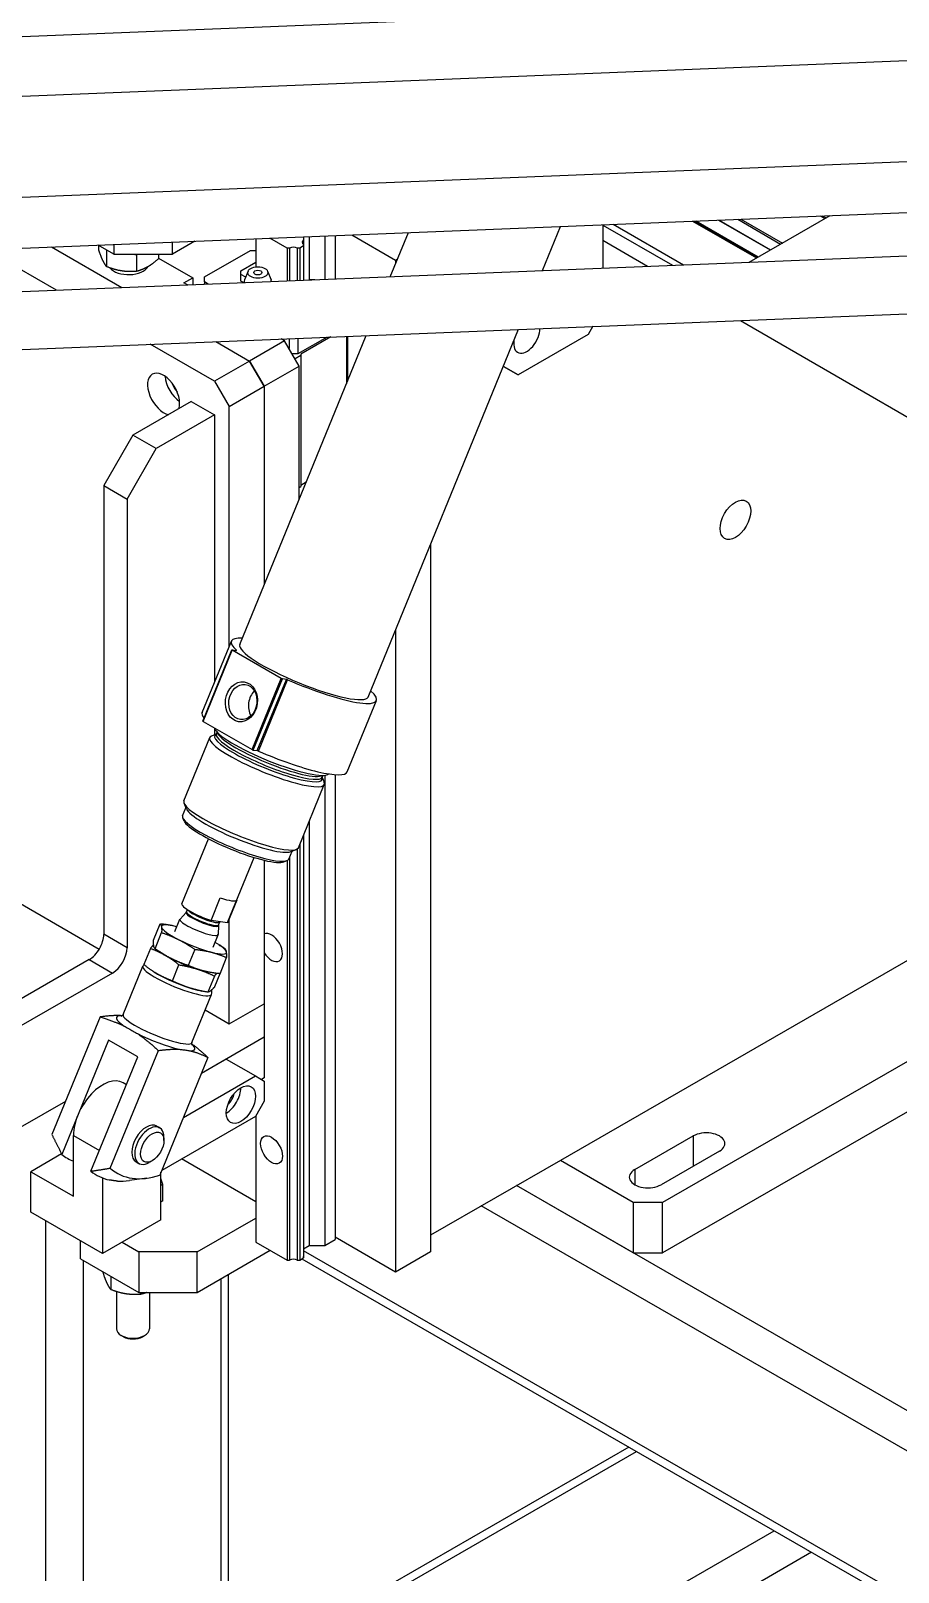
# Model space of a CAD drawing. Header units: millimetres. Extents: x 0 to 7722, y 0 to 5460.
# Drawn here: x 4914.6 to 5124.8, y 3741.3 to 4114.8 of the extents above; entities that cross this region are included whole.
import ezdxf

# ---------------------------------------------------------------- set-up
doc = ezdxf.new("R2010")
doc.units = ezdxf.units.MM
doc.header["$LTSCALE"] = 5
doc.layers.get('0').update_dxf_attribs({"linetype": 'CONTINUOUS'})

# ---------------------------------------------------------------- blocks, each defined once
blk = doc.blocks.new('RWFWFWEWEFWEFWEF')
for p, q in [((785.66, 494.55), (309.92, 475.38)), ((785.66, 480.12), (311.67, 461.02)), ((785.66, 455.6), (311.67, 436.49)), ((363.54, 426.34), (651.94, 437.96)), ((542.7, 433.56), (542.7, 423.04)), ((542.7, 433.48), (559.64, 423.73)), ((545.22, 433.66), (562.29, 423.83)), ((564.45, 434.43), (579.96, 425.5)), ((564.62, 434.44), (580.05, 425.56)), ((564.87, 434.45), (580.18, 425.63)), ((565.25, 434.47), (580.39, 425.75)), ((570.74, 434.69), (583.33, 427.44)), ((570.91, 434.7), (583.41, 427.49)), ((575.42, 434.88), (585.83, 428.88)), ((576.21, 434.91), (586.25, 429.13)), ((578.17, 424.47), (597.8, 435.78)), ((595.45, 435.68), (596.54, 435.05)), ((595.99, 435.71), (596.83, 435.22)), ((458.66, 430.17), (458.66, 423.34)), ((466.23, 427.91), (462.07, 430.31)), ((470.2, 430.64), (470.2, 429.86)), ((470.2, 429.86), (470.2, 428.77)), ((471.57, 430.69), (471.57, 420.23)), ((475.39, 430.84), (475.39, 420.33)), ((477.86, 430.94), (477.86, 420.43)), ((481.89, 431.11), (492.5, 425)), ((491.23, 420.97), (495.61, 431.66)), ((528.15, 422.46), (532.52, 433.15)), ((542.7, 429.78), (553.55, 423.48)), ((365.53, 415.9), (651.37, 427.42)), ((410.33, 417.71), (393.26, 427.53)), ((409.12, 428.17), (426.19, 418.35)), ((409.12, 428.17), (426.19, 418.35)), ((424.26, 426.42), (420.43, 428.63)), ((420.55, 428.56), (420.55, 427.57)), ((422.47, 427.45), (422.49, 427.42)), ((422.49, 427.42), (422.49, 423.39)), ((422.49, 427.42), (422.56, 427.4)), ((424.26, 428.78), (424.26, 426.42)), ((424.26, 426.42), (438.41, 426.42)), ((428.92, 426.42), (429.74, 426.3)), ((429.74, 426.3), (429.96, 426.42)), ((429.74, 426.3), (429.74, 422.27)), ((435.05, 426.42), (435.05, 425.33)), ((443.88, 429.57), (438.41, 426.42)), ((438.41, 426.42), (438.41, 429.35)), ((446.18, 420.92), (457.36, 427.35)), ((457.36, 427.35), (458.66, 427.35)), ((466.23, 427.91), (466.23, 419.96)), ((466.8, 427.91), (466.23, 427.91)), ((466.8, 427.91), (466.8, 419.98)), ((468.68, 427.91), (468.68, 420.06)), ((469.27, 427.91), (468.68, 427.91)), ((470.2, 428.44), (469.27, 427.91)), ((469.27, 427.91), (469.27, 420.08)), ((470.2, 428.77), (470.2, 428.44)), ((470.2, 428.44), (470.2, 420.12)), ((435.05, 425.46), (443.36, 420.68)), ((455.02, 422.35), (458.66, 424.45)), ((455.02, 421.53), (455.02, 422.35)), ((456.77, 422.29), (455.91, 420.19)), ((461.48, 422.29), (462.34, 420.19)), ((492.5, 425), (493, 425.29)), ((492.5, 425), (492.5, 424.06)), ((441.23, 419.45), (443.36, 420.68)), ((442.05, 418.99), (441.23, 419.45)), ((443.36, 420.68), (443.36, 419.04)), ((446.18, 419.7), (446.18, 420.92)), ((447.07, 419.19), (446.18, 419.7)), ((446.18, 419.7), (446.18, 419.29)), ((446.18, 419.29), (446.4, 419.16)), ((446.18, 419.15), (446.18, 419.29)), ((456.19, 420.86), (455.02, 421.53)), ((455.02, 419.9), (455.02, 421.53)), ((455.66, 419.53), (455.02, 419.9)), ((471.57, 420.23), (471.47, 420.17)), ((472.95, 420.23), (471.57, 420.23)), ((363.54, 401.81), (651.94, 413.43)), ((485.84, 319.08), (522.32, 408.21)), ((540.33, 408.94), (539.17, 406.92)), ((576.13, 410.38), (631.45, 378.28)), ((448.66, 395.63), (433.07, 404.61)), ((448.93, 405.25), (457.14, 400.52)), ((448.93, 405.25), (457.14, 400.52)), ((454.74, 331.8), (485.4, 406.72)), ((465.63, 405.41), (457.14, 400.52)), ((465.63, 405.41), (464.79, 405.89)), ((469.17, 399.28), (465.63, 405.41)), ((466.69, 405.97), (466.69, 403.57)), ((475.92, 406.34), (468.81, 402.25)), ((468.81, 406.05), (468.81, 402.25)), ((476.82, 406.38), (469.52, 402.17)), ((480.59, 406.53), (480.59, 394.97)), ((480.89, 406.54), (480.89, 395.68)), ((539.17, 406.92), (522.2, 397.15)), ((457.14, 400.52), (448.66, 395.63)), ((460.68, 394.4), (457.14, 400.52)), ((457.14, 400.52), (460.68, 394.4)), ((468.81, 402.25), (467.45, 402.25)), ((469.52, 401.84), (468.15, 401.05)), ((469.52, 402.17), (469.52, 401.84)), ((469.52, 401.84), (469.52, 370.12)), ((460.68, 394.4), (469.17, 399.28)), ((469.17, 367.05), (469.17, 399.28)), ((518.63, 399.21), (522.2, 397.15)), ((518.66, 399.2), (518.64, 399.22)), ((518.66, 399.2), (518.66, 399.28)), ((522.2, 397.15), (518.66, 399.2)), ((448.66, 395.63), (452.19, 389.51)), ((452.19, 389.51), (460.68, 394.4)), ((460.68, 394.4), (460.68, 346.31)), ((460.68, 394.4), (460.68, 346.31)), ((443, 390.71), (428.86, 382.57)), ((443, 390.71), (448.66, 387.46)), ((452.19, 331.39), (452.19, 389.51)), ((448.66, 387.46), (434.52, 379.31)), ((448.66, 387.46), (448.66, 322.75)), ((428.86, 382.57), (421.79, 370.32)), ((434.52, 379.31), (428.86, 382.57)), ((427.45, 367.07), (434.52, 379.31)), ((421.79, 370.32), (421.79, 261.59)), ((421.79, 370.32), (427.45, 367.07)), ((469.17, 369.91), (469.52, 370.12)), ((469.52, 370.45), (470.88, 371.24)), ((427.45, 367.07), (427.45, 258.33)), ((500.99, 356.09), (500.99, 184.62)), ((445.64, 315.36), (452.71, 332.64)), ((492.5, 335.35), (492.5, 179.73)), ((445.79, 313.24), (452.86, 330.52)), ((445.86, 313.18), (452.93, 330.46)), ((452.91, 330.52), (453.91, 330.38)), ((464.81, 323.62), (452.93, 330.46)), ((453.94, 330.38), (453.96, 330.43)), ((457.74, 306.34), (464.81, 323.62)), ((458, 306.24), (465.07, 323.52)), ((459, 306.1), (466.08, 323.38)), ((459.28, 306.01), (466.35, 323.29)), ((466.08, 323.38), (465.07, 323.52)), ((480.8, 300.96), (487.88, 318.24)), ((445.86, 313.18), (457.74, 306.34)), ((449.02, 310.08), (447.91, 309.63)), ((448.66, 311.4), (448.66, 309.93)), ((449.07, 310.16), (449.25, 310.6)), ((441.19, 293.92), (447.46, 309.25)), ((458, 306.24), (459, 306.1)), ((474.69, 299.57), (475.17, 298.47)), ((474.71, 299.67), (474.89, 300.11)), ((475.39, 300.15), (475.39, 186.17)), ((477.86, 300.29), (477.86, 187.59)), ((468.95, 282.56), (475.22, 297.89)), ((440.9, 290.32), (441.7, 292.28)), ((441.84, 291.96), (441.24, 293.34)), ((441.28, 289.03), (440.95, 289.78)), ((471.57, 288.96), (471.57, 186.17)), ((440.7, 268.98), (447.16, 284.75)), ((470.2, 285.61), (470.2, 183.18)), ((380.06, 281.44), (420.71, 258.03)), ((451.81, 264.44), (458.26, 280.21)), ((466.63, 279.8), (467.43, 281.75)), ((466.8, 280.22), (466.8, 182.65)), ((467.11, 281.62), (468.5, 282.18)), ((468.68, 282.27), (468.68, 182.65)), ((469.27, 283.34), (469.27, 182.65)), ((460.68, 279.54), (460.68, 244.78)), ((465.45, 279.14), (466.22, 279.44)), ((466.23, 279.45), (466.23, 182.65)), ((447.8, 264.95), (450.03, 270.41)), ((454.02, 269.85), (451.79, 264.4)), ((439.02, 262.24), (440.25, 265.24)), ((441.77, 266.91), (440.29, 265.3)), ((441.85, 267.03), (442.07, 267.57)), ((452.19, 239.9), (452.19, 265.38)), ((427.45, 258.33), (421.79, 261.59)), ((433.87, 260.2), (435.47, 264.1)), ((434.21, 258.11), (435.81, 262.01)), ((438.48, 263.66), (438.41, 263.67)), ((451.79, 264.4), (447.8, 264.95)), ((449.59, 263.71), (449.52, 261.52)), ((449.62, 263.85), (449.92, 264.57)), ((631.45, 263.82), (532.45, 206.81)), ((433.08, 258.19), (431.48, 254.28)), ((443.86, 257.93), (442.26, 254.03)), ((448.28, 258.45), (449.51, 261.45)), ((449.66, 259.08), (450.05, 258.83)), ((418.25, 255.47), (394.92, 242.03)), ((418.25, 255.47), (423.91, 252.21)), ((435.78, 257.06), (435.39, 257.31)), ((438.42, 250.29), (440.02, 254.19)), ((449.97, 252.04), (451.57, 255.94)), ((423.91, 252.21), (400.58, 238.77)), ((426.48, 242.15), (431.26, 253.84)), ((433.92, 252.51), (433.85, 252.55)), ((446.96, 252.48), (447.03, 252.47)), ((448.6, 251.48), (447, 247.57)), ((449.94, 252.04), (448.64, 248.86)), ((656.2, 253.64), (557.2, 196.63)), ((443.14, 235.34), (447.92, 247.02)), ((445.1, 247.94), (445.54, 247.85)), ((446.38, 243.25), (452.19, 239.9)), ((452.19, 239.9), (460.68, 244.78)), ((460.68, 244.78), (460.68, 236.64)), ((420.88, 241.57), (409.21, 213.07)), ((656.2, 241.38), (557.2, 184.37)), ((422.94, 235.94), (411.61, 208.25)), ((430.01, 231.87), (422.94, 235.94)), ((460.68, 236.64), (445.46, 227.87)), ((460.68, 236.64), (460.68, 226.83)), ((418.68, 204.18), (430.01, 231.87)), ((423.35, 204.92), (435.02, 233.43)), ((447.04, 231.75), (435.38, 203.24)), ((451.49, 231.35), (445.46, 227.87)), ((451.49, 231.35), (458.56, 227.27)), ((427.26, 225.14), (426.5, 225.57)), ((441.1, 217.22), (458.56, 227.27)), ((458.56, 227.27), (460.68, 226.04)), ((460.68, 226.83), (460, 226.44)), ((460.68, 226.04), (460.68, 221.14)), ((412.5, 221.11), (393.5, 210.17)), ((460.68, 221.14), (458.56, 217.46)), ((458.56, 217.46), (435.84, 204.38)), ((458.66, 217.65), (458.66, 187)), ((434.61, 215.13), (435.32, 214.72)), ((414.44, 198.12), (414.44, 212.84)), ((414.44, 212.84), (420.74, 209.21)), ((436.36, 211.61), (436.36, 212.43)), ((550.48, 204.57), (564.62, 212.72)), ((564.62, 212.72), (564.62, 205.39)), ((411.56, 208.35), (404.11, 204.06)), ((411.56, 208.35), (404.11, 204.06)), ((429.62, 206.47), (430.32, 206.06)), ((433.54, 206.72), (432.83, 206.31)), ((458.66, 196.77), (440.65, 207.15)), ((532.45, 206.81), (500.99, 188.69)), ((550.13, 196.63), (532.45, 206.81)), ((570.99, 209.05), (556.85, 200.91)), ((404.11, 204.06), (414.44, 198.12)), ((404.11, 194.25), (404.11, 204.06)), ((421.51, 202.55), (421.51, 184.24)), ((432.25, 202.49), (428, 201.91)), ((435.65, 192.38), (435.65, 203.91)), ((550.48, 204.57), (550.48, 200.91)), ((436.11, 196.96), (436.11, 200.98)), ((772.87, 56.1), (521.8, 200.68)), ((550.13, 184.37), (521.8, 200.68)), ((421.51, 184.24), (404.11, 194.25)), ((436.11, 196.96), (435.65, 196.7)), ((772.87, 46.29), (513.29, 195.78)), ((557.2, 196.63), (550.13, 196.63)), ((550.13, 196.63), (550.13, 184.37)), ((557.2, 184.37), (557.2, 196.63)), ((407.72, 30.82), (407.72, 192.18)), ((435.65, 192.38), (421.51, 184.24)), ((444.42, 184.62), (458.66, 192.83)), ((416.13, 182.95), (416.13, 187.33)), ((426.22, 186.95), (430.27, 184.62)), ((458.66, 188.75), (458.66, 188.41)), ((458.66, 187), (466.23, 182.65)), ((475.39, 186.17), (477.86, 187.59)), ((492.5, 179.73), (477.86, 188.16)), ((444.42, 184.62), (430.27, 184.62)), ((430.27, 184.62), (430.27, 174.81)), ((444.42, 174.81), (462.13, 185.01)), ((444.42, 174.81), (444.42, 184.62)), ((469.27, 182.65), (470.2, 183.18)), ((470.2, 185.38), (471.57, 186.17)), ((737.51, 30.98), (470.2, 184.91)), ((470.2, 183.18), (470.2, 183.51)), ((471.57, 186.17), (475.39, 186.17)), ((500.99, 184.62), (492.5, 179.73)), ((550.13, 184.37), (557.2, 184.37)), ((416.13, 182.95), (430.27, 174.81)), ((416.77, 182.59), (416.77, 24.23)), ((421.61, 179.64), (421.61, 179.8)), ((466.23, 182.65), (466.8, 182.65)), ((468.68, 182.65), (469.27, 182.65)), ((469.82, 182.96), (738.84, 28.04)), ((423.55, 175.47), (423.55, 178.61)), ((450.14, 178.11), (450.14, -14.47)), ((452.02, -11.87), (452.02, 179.19)), ((424.86, 175), (424.86, 166.01)), ((430.27, 174.81), (444.42, 174.81)), ((430.8, 174.35), (430.8, 174.81)), ((432.86, 174.81), (432.86, 166.01)), ((426.57, 164.07), (426.02, 164.38)), ((431.16, 164.07), (431.7, 164.38)), ((549.04, 137.34), (452.02, 81.46)), ((452.02, 79.31), (550.91, 136.26)), ((452.02, 40.87), (584.29, 117.04)), ((593.35, 111.82), (454.67, 31.95))]:
    blk.add_line(p, q)
blk.add_arc((459.12, 419.76), 3.3, 180.0828, 183.8337)
for centre, major_axis, ratio, start_param, end_param in [((471.44, 429.32), (-1.56, 0), 0.575862, 5.630343, 6.936028), ((467.74, 427.19), (-1.56, 0), 0.575862, 4.067795, 5.356976), ((427.8, 424.34), (5, 0), 0.575862, 3.590332, 5.953084), ((459.12, 419.76), (-3.3, 0), 0.575862, 6.052273, 6.397561), ((459.12, 419.76), (3.3, 0), 0.575862, 0.025397, 0.230913), ((524.32, 406.55), (-2.25, -3.9), 0.578093, 5.295151, 8.647985), ((436.28, 392.54), (-2.74, 4.77), 0.578093, 3.599524, 8.966847), ((440.53, 394.98), (2.74, -4.77), 0.578093, 4.02028, 5.404498), ((440.53, 394.98), (1.65, -2.86), 0.578093, 4.354977, 5.069801), ((470.29, 325.44), (-17.58, 7.2), 0.185353, 5.79719, 6.745763), ((453.05, 330.44), (-0.185, 0.076), 0.185353, 5.654246, 7.225043), ((453.7, 330.5), (0.278, -0.114), 0.185353, 5.654246, 6.745763), ((470.29, 325.44), (15.55, -6.36), 0.185353, 3.141593, 6.283185), ((464.93, 323.6), (-0.185, 0.076), 0.185353, 0.941858, 2.512654), ((466.29, 323.26), (-0.278, 0.114), 0.185353, 4.56273, 5.654246), ((470.29, 325.44), (17.58, -7.2), 0.185353, 4.56273, 6.769181), ((460.26, 317.23), (-0.59, -4.24), 0.79464, 3.925803, 5.498975), ((463.22, 308.16), (-17.58, 7.2), 0.185353, 0, 0.317143), ((445.98, 313.16), (-0.185, 0.076), 0.185353, 0, 0.941858), ((461.68, 304.4), (-13.04, 5.33), 0.185353, 6.108204, 9.599759), ((461.89, 304.91), (-12.82, 5.25), 0.185353, 0, 3.141593), ((462.48, 306.34), (-13.88, 5.68), 0.185353, 0.139543, 3.067424), ((462.18, 305.61), (-12.82, 5.25), 0.185353, 0.129648, 3.011945), ((461.34, 303.57), (-13.88, 5.68), 0.185353, 6.093427, 9.614536), ((457.86, 306.32), (0.185, -0.076), 0.185353, 4.08345, 5.654246), ((459.22, 305.98), (0.278, -0.114), 0.185353, 1.421137, 2.512654), ((463.22, 308.16), (17.58, -7.2), 0.185353, 4.56273, 6.283185), ((455.07, 288.24), (-13.88, 5.68), 0.185353, 0, 3.141593), ((454.66, 287.24), (-12.86, 5.26), 0.185353, 0.189758, 2.951834), ((453.77, 285.06), (-12.86, 5.26), 0.185353, 0, 3.141593), ((453.54, 284.51), (-12.31, 5.04), 0.185353, 0.189758, 2.951834), ((446.26, 266.71), (-5.55, 2.27), 0.185353, 0, 1.926968), ((448.49, 272.17), (5.55, -2.27), 0.185353, 5.068561, 6.239932), ((444.88, 263.35), (-4.63, 1.89), 0.185353, 6.214479, 9.493485), ((445.66, 265.26), (-3.92, 1.6), 0.185353, 6.214479, 9.493485), ((445.74, 265.44), (-3.89, 1.59), 0.185353, 0, 3.141593), ((446.03, 266.16), (-3.89, 1.59), 0.185353, 0.313547, 3.141593), ((418.25, 259.55), (-2.5, -4.33), 0.578093, 0.783464, 2.354261), ((443.65, 260.34), (-7.87, 3.22), 0.185353, 5.348808, 6.396006), ((443.65, 260.34), (-7.87, 3.22), 0.185353, 0.11282, 1.160018), ((443.65, 260.34), (-7.87, 3.22), 0.185353, 5.341264, 5.348808), ((446.26, 266.71), (5.55, -2.27), 0.185353, 6.239932, 6.283185), ((462.45, 258.4), (-1.87, 3.25), 0.578093, 1.628401, 6.229449), ((423.91, 256.3), (2.5, 4.33), 0.578093, 3.925057, 5.495853), ((443.65, 260.34), (7.87, -3.22), 0.185353, 4.301611, 5.348808), ((443.65, 260.34), (7.87, -3.22), 0.185353, 0.11282, 0.941921), ((466.2, 260.56), (1.87, -3.25), 0.578093, 4.640969, 4.783809), ((441.79, 255.8), (-7.87, 3.22), 0.185353, 0.780937, 0.941858), ((441.79, 255.8), (7.87, -3.22), 0.185353, 3.92253, 4.301611), ((441.79, 255.8), (-7.87, 3.22), 0.185353, 0.941858, 1.989055), ((441.79, 255.8), (7.87, -3.22), 0.185353, 4.301611, 5.348808), ((443.65, 260.34), (7.87, -3.22), 0.185353, 5.348808, 6.396006), ((439.59, 250.43), (-8.33, 3.41), 0.185353, 0, 3.141593), ((439.93, 251.25), (-7.87, 3.22), 0.185353, 0.780937, 0.941858), ((439.93, 251.25), (-7.87, 3.22), 0.185353, 0.941858, 1.989055), ((441.79, 255.8), (-7.87, 3.22), 0.185353, 1.989055, 2.360655), ((441.79, 255.8), (7.87, -3.22), 0.185353, 5.348808, 5.502248), ((439.93, 251.25), (-7.87, 3.22), 0.185353, 1.989055, 2.360655), ((434.35, 237.61), (-9.49, 3.88), 0.185353, 5.875561, 7.003728), ((434.81, 238.74), (-8.33, 3.41), 0.185353, 0, 3.141593), ((434.35, 237.61), (9.49, -3.88), 0.185353, 4.304765, 5.432932), ((434.35, 237.61), (9.49, -3.88), 0.185353, 5.875561, 6.767879), ((421.51, 216.91), (4.99, 8.67), 0.578093, 0, 2.354261), ((451.49, 222.37), (2.5, 4.33), 0.578093, 3.925065, 5.499713), ((451.49, 222.37), (1.37, 2.38), 0.578093, 4.12779, 5.296988), ((432.11, 210.8), (-2.5, -4.33), 0.578093, 3.141593, 6.283185), ((432.82, 210.39), (2.5, 4.33), 0.578093, 5.495853, 10.21211), ((567.81, 210.88), (4.5, 0), 0.575862, 5.497787, 8.63938), ((466.2, 211.51), (1.87, -3.25), 0.578093, 4.640969, 4.783809), ((428.95, 235.1), (-15.99, -27.77), 0.578093, 6.194952, 6.371337), ((436.02, 231.02), (-15.99, -27.77), 0.578093, 6.194952, 6.460974), ((439.56, 228.99), (-14.55, -25.27), 0.578093, 6.162246, 6.862439), ((436.02, 231.02), (-15.99, -27.77), 0.578093, 0.280525, 0.421398), ((553.66, 202.74), (-4.5, 0), 0.575862, 5.497787, 8.63938), ((467.74, 181.93), (1.56, 0), 0.575862, 0.926203, 2.215383), ((428.86, 166.01), (4, 0), 0.575862, 3.141593, 6.283185), ((428.86, 165.38), (-3.23, 0), 0.575862, 0.781546, 2.360047)]:
    blk.add_ellipse(centre, major_axis=major_axis, ratio=ratio, start_param=start_param, end_param=end_param)
for centre, major_axis, ratio in [((459.12, 421.97), (-2.42, 0), 0.575862), ((459.12, 421.97), (-1, 0), 0.575862), ((574.88, 362.05), (2.62, 4.55), 0.578093), ((455.15, 317.94), (0.67, 4.82), 0.79464), ((455.5, 317.89), (-0.59, -4.24), 0.79464), ((455.02, 220.33), (2.5, 4.33), 0.578093), ((433.53, 209.98), (-2, -3.47), 0.578093), ((462.45, 209.35), (-1.87, 3.25), 0.578093)]:
    blk.add_ellipse(centre, major_axis=major_axis, ratio=ratio)
for points, weights in [([(421.52, 425.01), (421.07, 425.97), (420.55, 427.57)], [1, 1.04314139574, 1.01001874936]), ([(422.49, 423.39), (421.97, 424.04), (421.52, 425.01)], [1.01001874936, 1.04314139574, 1]), ([(426.12, 422.36), (424.43, 422.62), (422.49, 423.39)], [1, 1.04314139574, 1.01001874936]), ([(429.74, 422.27), (427.8, 422.1), (426.12, 422.36)], [1.01001874936, 1.04314139574, 1]), ([(432.4, 423.33), (431.16, 422.62), (429.74, 422.27)], [1, 1.04314139574, 1.01001874936]), ([(435.05, 425.33), (433.63, 424.04), (432.4, 423.33)], [1.01001874936, 1.04314139574, 1]), ([(435.47, 264.1), (435.69, 263.86), (435.77, 263.38)], [1.11704959467, 1.09702036514, 1]), ([(438.41, 263.67), (437.07, 263.95), (435.47, 264.1)], [1.0465222308, 1.10239464037, 1.11704959467]), ([(435.77, 263.38), (435.85, 262.89), (435.81, 262.01)], [1, 1.09702036514, 1.11704959467]), ([(435.81, 262.01), (438.09, 261.24), (439.96, 260.29)], [1.11704959467, 1.09702036514, 1]), ([(433.88, 259.03), (433.55, 258.74), (433.08, 258.19)], [1.03171912575, 1.10053985143, 1.11704959467]), ([(433.08, 258.19), (435.07, 257.44), (436.68, 256.51)], [1.11704959467, 1.09702036514, 1]), ([(433.91, 258.83), (433.83, 259.32), (433.87, 260.2)], [1, 1.09702036514, 1.11704959467]), ([(434.21, 258.11), (433.98, 258.35), (433.91, 258.83)], [1.11704959467, 1.09702036514, 1]), ([(438.1, 255.75), (436.23, 256.69), (434.21, 258.11)], [1, 1.09702036514, 1.11704959467]), ([(439.96, 260.29), (441.83, 259.35), (443.86, 257.93)], [1, 1.09702036514, 1.11704959467]), ([(443.86, 257.93), (446.06, 257.72), (447.85, 257.26)], [1.11704959467, 1.09702036514, 1]), ([(451.24, 258.03), (450.63, 258.46), (450.05, 258.83)], [1.11704959467, 1.11097609458, 1.0978232944]), ([(451.54, 257.31), (451.46, 257.79), (451.24, 258.03)], [1, 1.09702036514, 1.11704959467]), ([(434.82, 251.96), (433.21, 252.89), (431.48, 254.28)], [1, 1.09702036514, 1.11704959467]), ([(436.68, 256.51), (438.29, 255.58), (440.02, 254.19)], [1, 1.09702036514, 1.11704959467]), ([(442.26, 254.03), (439.97, 254.8), (438.1, 255.75)], [1.11704959467, 1.09702036514, 1]), ([(440.02, 254.19), (442.45, 253.79), (444.44, 253.16)], [1.11704959467, 1.09702036514, 1]), ([(445.99, 252.71), (444.2, 253.17), (442.26, 254.03)], [1, 1.09702036514, 1.11704959467]), ([(447.85, 257.26), (449.64, 256.8), (451.57, 255.94)], [1, 1.09702036514, 1.11704959467]), ([(451.57, 255.94), (451.61, 256.82), (451.54, 257.31)], [1.11704959467, 1.09702036514, 1]), ([(438.42, 250.29), (436.43, 251.04), (434.82, 251.96)], [1.11704959467, 1.09702036514, 1]), ([(442.58, 248.61), (440.59, 249.24), (438.42, 250.29)], [1, 1.09702036514, 1.11704959467]), ([(444.44, 253.16), (446.43, 252.53), (448.6, 251.48)], [1, 1.09702036514, 1.11704959467]), ([(449.97, 252.04), (447.78, 252.25), (445.99, 252.71)], [1.11704959467, 1.09702036514, 1]), ([(448.6, 251.48), (448.93, 251.87), (449.19, 252.12)], [1.11704959467, 1.10529681334, 1.06703501948]), ([(447, 247.57), (444.57, 247.98), (442.58, 248.61)], [1.11704959467, 1.09702036514, 1]), ([(447.69, 247.89), (447.31, 247.6), (447, 247.57)], [1, 1.09702036514, 1.11704959467]), ([(448.64, 248.86), (448.07, 248.19), (447.69, 247.89)], [1.11704959467, 1.09702036514, 1]), ([(425.92, 241.87), (423.89, 241.97), (420.88, 241.57)], [1, 1.09263393613, 1.07333058339]), ([(420.88, 241.57), (424.37, 240.52), (426.74, 239.36)], [1.0733305834, 1.09263393613, 1]), ([(429.93, 237.53), (432.16, 236.03), (435.02, 233.43)], [1, 1.09263393613, 1.0733305834]), ([(435.02, 233.43), (438.04, 233.82), (440.06, 233.73)], [1.07333058339, 1.09263393613, 1]), ([(442.77, 233.35), (444.66, 232.9), (447.04, 231.75)], [1, 1.09263393613, 1.07333058339]), ([(447.04, 231.75), (444.84, 233.75), (443.08, 235.05)], [1.0733305834, 1.08813394379, 1.03710638557]), ([(409.21, 213.07), (410.34, 210.78), (411.61, 208.25)], [1, 1.00237902507, 1.00225993953]), ([(418.68, 204.18), (421.14, 204.56), (423.35, 204.92)], [1.00225993953, 1.00237902507, 1]), ([(425.1, 201.78), (424.21, 201.86), (423.12, 202.06)], [1, 1.00132078041, 1]), ([(436.11, 200.98), (435.87, 201.73), (435.65, 202.31)], [1.01001874936, 1.02517265439, 1.0243633987]), ([(435.65, 200.86), (435.87, 200.93), (436.11, 200.98)], [1.01871730322, 1.01535936627, 1.01001874936]), ([(422.58, 177.08), (422.13, 178.05), (421.61, 179.64)], [1, 1.04314139574, 1.01001874936]), ([(423.55, 175.47), (423.03, 176.11), (422.58, 177.08)], [1.01001874936, 1.04314139574, 1]), ([(423.52, 178.7), (423.54, 178.65), (423.55, 178.61)], [1.01176223612, 1.01091863883, 1.01001874936]), ([(423.55, 178.61), (423.61, 178.61), (423.66, 178.62)], [1.01001874936, 1.01091863883, 1.01176223612]), ([(427.18, 174.44), (425.5, 174.7), (423.55, 175.47)], [1, 1.04314139574, 1.01001874936]), ([(430.8, 174.35), (428.86, 174.18), (427.18, 174.44)], [1.01001874936, 1.04314139574, 1]), ([(432.24, 174.81), (431.56, 174.53), (430.8, 174.35)], [1.02377874316, 1.02740456447, 1.01001874936])]:
    blk.add_rational_spline(points, weights, degree=2)
for points, knots in [([(449.01, 310.07), (449.01, 310.07), (449.01, 310.07), (449.03, 310.08), (449.04, 310.1), (449.06, 310.12), (449.07, 310.14), (449.07, 310.16)], [5.2276003, 5.2276003, 5.2276003, 5.2276003, 5.2654245, 5.2654245, 5.3033761, 5.3033761, 5.3413278, 5.3413278, 5.3413278, 5.3413278]), ([(474.71, 299.67), (474.7, 299.65), (474.7, 299.63), (474.69, 299.6), (474.69, 299.58), (474.69, 299.56), (474.69, 299.56), (474.69, 299.56)], [2.1997352, 2.1997352, 2.1997352, 2.1997352, 2.2376868, 2.2376868, 2.2756385, 2.2756385, 2.3134627, 2.3134627, 2.3134627, 2.3134627]), ([(441.77, 266.91), (441.78, 266.91), (441.78, 266.92), (441.79, 266.93), (441.8, 266.94), (441.81, 266.96), (441.82, 266.97), (441.83, 266.99), (441.83, 266.99), (441.84, 267.01), (441.85, 267.02), (441.85, 267.03)], [0.56023214, 0.56023214, 0.56023214, 0.56023214, 0.57397347, 0.57397347, 0.58771481, 0.58771481, 0.60145615, 0.60145615, 0.61519749, 0.61519749, 0.62893882, 0.62893882, 0.62893882, 0.62893882]), ([(449.62, 263.85), (449.62, 263.84), (449.62, 263.83), (449.61, 263.81), (449.61, 263.8), (449.6, 263.78), (449.6, 263.77), (449.6, 263.75), (449.6, 263.74), (449.59, 263.72), (449.59, 263.71), (449.59, 263.71)], [3.77053148, 3.77053148, 3.77053148, 3.77053148, 3.78427282, 3.78427282, 3.79801415, 3.79801415, 3.81175549, 3.81175549, 3.82549683, 3.82549683, 3.83923817, 3.83923817, 3.83923817, 3.83923817]), ([(447.92, 247.02), (448, 247.21), (448.02, 247.41), (447.99, 247.77), (447.94, 247.92), (447.88, 248.06)], [3.7705315, 3.7705315, 3.7705315, 3.7705315, 3.8655766, 3.8655766, 3.9635334, 3.9635334, 3.9635334, 3.9635334]), ([(426.08, 241.72), (426.08, 241.72), (426.09, 241.73), (426.14, 241.75), (426.25, 241.8), (426.4, 242), (426.45, 242.07), (426.48, 242.15)], [6.693096, 6.693096, 6.693096, 6.693096, 6.7319399, 6.7319399, 6.8585794, 6.8585794, 6.9121241, 6.9121241, 6.9121241, 6.9121241]), ([(426.74, 239.36), (426.89, 239.28), (427.07, 239.18), (427.57, 238.9), (427.99, 238.67), (428.34, 238.47), (428.69, 238.27), (429.11, 238.02), (429.6, 237.72), (429.78, 237.62), (429.93, 237.53)], [-0.2109572, -0.2109572, -0.2109572, -0.2109572, -0.1483286, -0.1483286, 0, 0, 0, 0.1483286, 0.1483286, 0.2109572, 0.2109572, 0.2109572, 0.2109572]), ([(443.14, 235.34), (443.06, 235.13), (443.07, 234.92), (443.11, 234.77), (443.12, 234.75), (443.12, 234.75)], [3.7705315, 3.7705315, 3.7705315, 3.7705315, 3.9073851, 3.9073851, 3.9895596, 3.9895596, 3.9895596, 3.9895596]), ([(440.06, 233.73), (440.19, 233.71), (440.34, 233.69), (440.77, 233.64), (441.13, 233.6), (441.43, 233.56), (441.72, 233.52), (442.08, 233.46), (442.5, 233.39), (442.64, 233.36), (442.77, 233.35)], [-0.2109572, -0.2109572, -0.2109572, -0.2109572, -0.1483286, -0.1483286, 0, 0, 0, 0.1483286, 0.1483286, 0.2109572, 0.2109572, 0.2109572, 0.2109572])]:
    blk.add_open_spline(points, degree=3, knots=knots)
for points in [[(449.96, 264.65), (449.95, 264.63), (449.93, 264.6), (449.92, 264.57)], [(431.53, 254.24), (431.43, 254.13), (431.33, 253.99), (431.26, 253.84)], [(426.25, 241.83), (426.14, 241.84), (426.02, 241.85), (425.92, 241.87)]]:
    blk.add_open_spline(points, degree=3)

msp = doc.modelspace()

# ---------------------------------------------------------------- block references
msp.add_blockref('RWFWFWEWEFWEFWEF', (4510.5, 3634.26))

doc.saveas('drawing.dxf')
